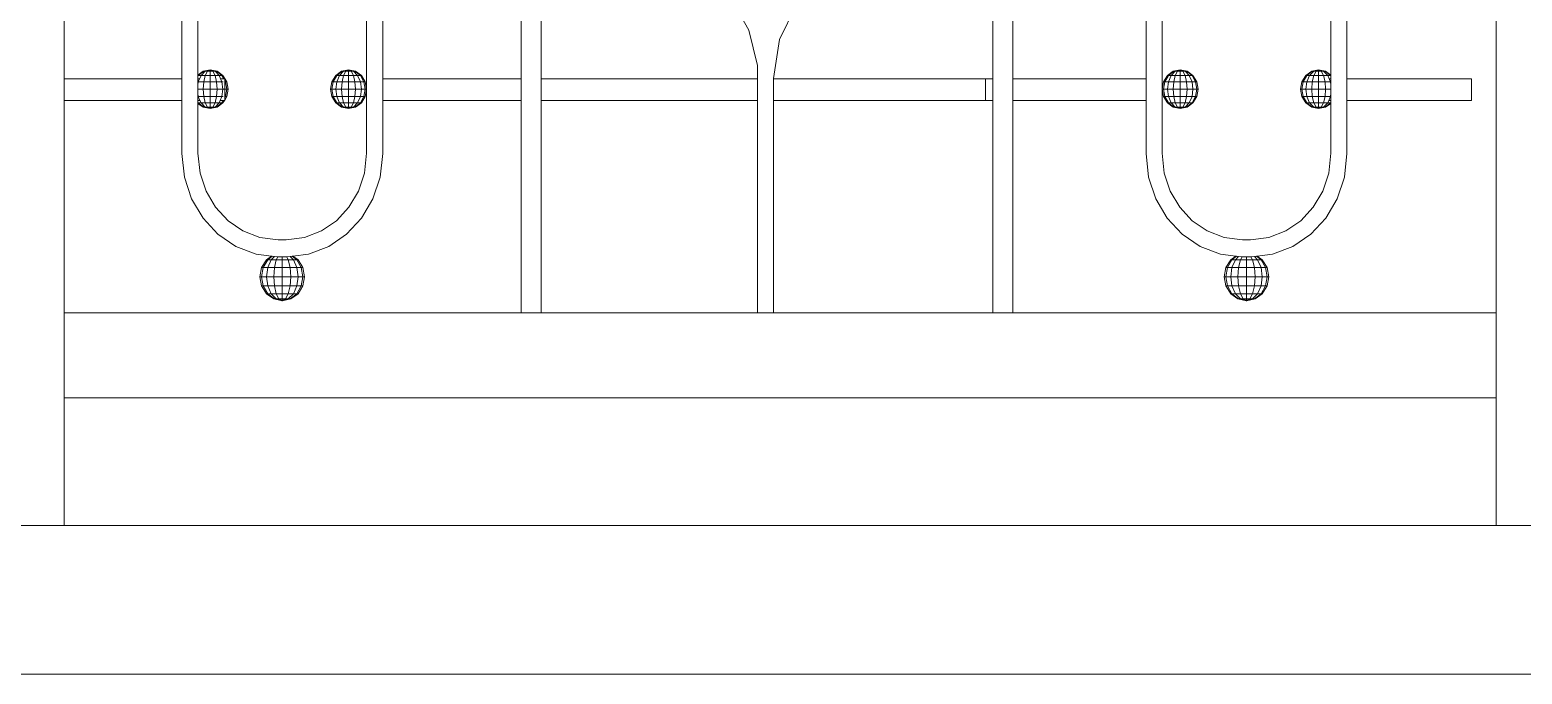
# Model space of a CAD drawing. Header units: millimetres. Extents: x 1832547 to 2001569, y -558009 to -417808.
# Drawn here: x 1956072 to 1956775, y -548199 to -547896 of the extents above; entities that cross this region are included whole.
import ezdxf

# ---------------------------------------------------------------- set-up
doc = ezdxf.new("R2010")
doc.units = ezdxf.units.MM
doc.header["$MEASUREMENT"] = 0
doc.layers.get('0').update_dxf_attribs({"linetype": 'CONTINUOUS'})
for name, color, linetype, lineweight in [('CA.manh 08', 8, 'CONTINUOUS', 9), ('CA.thay 145', 145, 'CONTINUOUS', 18), ('CA_manh 08', 8, 'CONTINUOUS', 9)]:
    doc.layers.add(name, color=color, linetype=linetype, lineweight=lineweight)

# ---------------------------------------------------------------- blocks, each defined once
blk = doc.blocks.new('wt45t')
at = {"layer": 'CA_manh 08'}
for p, q in [((1918755.27, -517950.46), (1918755.27, -518683.82)), ((1918081.02, -518573.66), (1918081.02, -518061.39)), ((1918136.44, -518061.39), (1918136.44, -518573.66)), ((1918144.01, -518571.89), (1918144.01, -518062)), ((1918223.46, -518062.36), (1918223.46, -518578.55)), ((1918231.02, -518573.66), (1918231.02, -518061.39)), ((1918296.19, -518061.39), (1918296.19, -518573.66)), ((1918305.65, -518573.66), (1918305.65, -518061.39)), ((1918518.26, -518061.39), (1918518.26, -518573.66)), ((1918527.72, -518573.66), (1918527.72, -518061.39)), ((1918590.44, -518061.39), (1918590.44, -518573.66)), ((1918598.01, -518062.36), (1918598.01, -518578.55)), ((1918677.46, -518062), (1918677.46, -518571.89)), ((1918685.02, -518573.66), (1918685.02, -518061.39)), ((1918395.29, -518536.11), (1918403.34, -518550.73)), ((1918417.9, -518555.21), (1918425.49, -518539.42)), ((1918403.34, -518550.73), (1918407.49, -518567.35)), ((1918415.06, -518573.52), (1918417.9, -518555.21)), ((1918144.01, -518571.89), (1918146.5, -518570.1)), ((1918144.01, -518572.08), (1918144.01, -518571.89)), ((1918144.2, -518572.08), (1918144.01, -518572.08)), ((1918144.01, -518572.42), (1918144.2, -518572.08)), ((1918144.01, -518572.42), (1918144.01, -518572.08)), ((1918144.2, -518572.08), (1918146.75, -518570.1)), ((1918145.5, -518572.08), (1918144.2, -518572.08)), ((1918144.2, -518575.05), (1918145.5, -518572.08)), ((1918145.5, -518572.08), (1918147.46, -518570.1)), ((1918147.46, -518572.08), (1918145.5, -518572.08)), ((1918146.5, -518570.1), (1918149.76, -518569.41)), ((1918146.75, -518570.1), (1918146.5, -518570.1)), ((1918146.75, -518570.1), (1918149.76, -518569.41)), ((1918147.46, -518570.1), (1918146.75, -518570.1)), ((1918146.75, -518575.05), (1918147.46, -518572.08)), ((1918147.46, -518570.1), (1918149.76, -518569.41)), ((1918148.51, -518570.1), (1918147.46, -518570.1)), ((1918147.46, -518572.08), (1918148.51, -518570.1)), ((1918149.76, -518572.08), (1918147.46, -518572.08)), ((1918148.51, -518570.1), (1918149.76, -518569.41)), ((1918149.76, -518570.1), (1918148.51, -518570.1)), ((1918149.76, -518569.41), (1918149.76, -518570.1)), ((1918153.02, -518570.1), (1918149.76, -518569.41)), ((1918152.77, -518570.1), (1918149.76, -518569.41)), ((1918152.06, -518570.1), (1918149.76, -518569.41)), ((1918151.01, -518570.1), (1918149.76, -518569.41)), ((1918151.01, -518570.1), (1918149.76, -518570.1)), ((1918149.76, -518570.1), (1918149.76, -518572.08)), ((1918152.06, -518572.08), (1918149.76, -518572.08)), ((1918149.76, -518572.08), (1918149.76, -518575.05)), ((1918152.06, -518570.1), (1918151.01, -518570.1)), ((1918152.06, -518572.08), (1918151.01, -518570.1)), ((1918152.77, -518570.1), (1918152.06, -518570.1)), ((1918154.02, -518572.08), (1918152.06, -518570.1)), ((1918154.02, -518572.08), (1918152.06, -518572.08)), ((1918152.77, -518575.05), (1918152.06, -518572.08)), ((1918152.77, -518570.1), (1918153.02, -518570.1)), ((1918155.32, -518572.08), (1918152.77, -518570.1)), ((1918155.78, -518572.08), (1918153.02, -518570.1)), ((1918155.32, -518572.08), (1918154.02, -518572.08)), ((1918155.32, -518575.05), (1918154.02, -518572.08)), ((1918155.78, -518572.08), (1918155.32, -518572.08)), ((1918156.23, -518573.66), (1918155.32, -518572.08)), ((1918157.62, -518575.05), (1918155.78, -518572.08)), ((1918207.08, -518575.05), (1918208.92, -518572.08)), ((1918207.68, -518575.05), (1918209.38, -518572.08)), ((1918208.92, -518572.08), (1918211.69, -518570.1)), ((1918209.38, -518572.08), (1918208.92, -518572.08)), ((1918209.38, -518572.08), (1918211.93, -518570.1)), ((1918210.69, -518572.08), (1918209.38, -518572.08)), ((1918209.38, -518575.05), (1918210.69, -518572.08)), ((1918210.69, -518572.08), (1918212.64, -518570.1)), ((1918212.64, -518572.08), (1918210.69, -518572.08)), ((1918211.69, -518570.1), (1918214.94, -518569.41)), ((1918211.93, -518570.1), (1918211.69, -518570.1)), ((1918211.93, -518570.1), (1918214.94, -518569.41)), ((1918212.64, -518570.1), (1918211.93, -518570.1)), ((1918211.93, -518575.05), (1918212.64, -518572.08)), ((1918212.64, -518570.1), (1918214.94, -518569.41)), ((1918213.7, -518570.1), (1918212.64, -518570.1)), ((1918212.64, -518572.08), (1918213.7, -518570.1)), ((1918214.94, -518572.08), (1918212.64, -518572.08)), ((1918213.7, -518570.1), (1918214.94, -518569.41)), ((1918214.94, -518570.1), (1918213.7, -518570.1)), ((1918214.94, -518569.41), (1918214.94, -518570.1)), ((1918218.2, -518570.1), (1918214.94, -518569.41)), ((1918217.95, -518570.1), (1918214.94, -518569.41)), ((1918217.25, -518570.1), (1918214.94, -518569.41)), ((1918216.19, -518570.1), (1918214.94, -518569.41)), ((1918216.19, -518570.1), (1918214.94, -518570.1)), ((1918214.94, -518570.1), (1918214.94, -518572.08)), ((1918217.25, -518572.08), (1918214.94, -518572.08)), ((1918214.94, -518572.08), (1918214.94, -518575.05)), ((1918217.25, -518570.1), (1918216.19, -518570.1)), ((1918217.25, -518572.08), (1918216.19, -518570.1)), ((1918217.95, -518570.1), (1918217.25, -518570.1)), ((1918219.2, -518572.08), (1918217.25, -518570.1)), ((1918219.2, -518572.08), (1918217.25, -518572.08)), ((1918217.95, -518575.05), (1918217.25, -518572.08)), ((1918217.95, -518570.1), (1918218.2, -518570.1)), ((1918220.51, -518572.08), (1918217.95, -518570.1)), ((1918220.96, -518572.08), (1918218.2, -518570.1)), ((1918220.51, -518572.08), (1918219.2, -518572.08)), ((1918220.51, -518575.05), (1918219.2, -518572.08)), ((1918220.96, -518572.08), (1918220.51, -518572.08)), ((1918222.21, -518575.05), (1918220.51, -518572.08)), ((1918222.81, -518575.05), (1918220.96, -518572.08)), ((1918407.49, -518567.35), (1918407.49, -518573.66)), ((1918598.65, -518575.05), (1918600.5, -518572.08)), ((1918599.25, -518575.05), (1918600.96, -518572.08)), ((1918600.5, -518572.08), (1918603.26, -518570.1)), ((1918600.96, -518572.08), (1918600.5, -518572.08)), ((1918600.96, -518572.08), (1918603.51, -518570.1)), ((1918600.96, -518572.08), (1918602.26, -518572.08)), ((1918600.96, -518575.05), (1918602.26, -518572.08)), ((1918602.26, -518572.08), (1918604.21, -518570.1)), ((1918602.26, -518572.08), (1918604.21, -518572.08)), ((1918603.26, -518570.1), (1918606.52, -518569.41)), ((1918603.26, -518570.1), (1918603.51, -518570.1)), ((1918603.51, -518570.1), (1918606.52, -518569.41)), ((1918603.51, -518570.1), (1918604.21, -518570.1)), ((1918603.51, -518575.05), (1918604.21, -518572.08)), ((1918604.21, -518570.1), (1918606.52, -518569.41)), ((1918604.21, -518570.1), (1918605.27, -518570.1)), ((1918604.21, -518572.08), (1918605.27, -518570.1)), ((1918604.21, -518572.08), (1918606.52, -518572.08)), ((1918605.27, -518570.1), (1918606.52, -518569.41)), ((1918606.52, -518570.1), (1918605.27, -518570.1)), ((1918606.52, -518569.41), (1918606.52, -518570.1)), ((1918607.76, -518570.1), (1918606.52, -518569.41)), ((1918608.82, -518570.1), (1918606.52, -518569.41)), ((1918609.53, -518570.1), (1918606.52, -518569.41)), ((1918609.78, -518570.1), (1918606.52, -518569.41)), ((1918606.52, -518570.1), (1918607.76, -518570.1)), ((1918606.52, -518570.1), (1918606.52, -518572.08)), ((1918606.52, -518572.08), (1918608.82, -518572.08)), ((1918606.52, -518572.08), (1918606.52, -518575.05)), ((1918607.76, -518570.1), (1918608.82, -518570.1)), ((1918608.82, -518572.08), (1918607.76, -518570.1)), ((1918608.82, -518570.1), (1918609.53, -518570.1)), ((1918610.77, -518572.08), (1918608.82, -518570.1)), ((1918608.82, -518572.08), (1918610.77, -518572.08)), ((1918609.53, -518575.05), (1918608.82, -518572.08)), ((1918609.53, -518570.1), (1918609.78, -518570.1)), ((1918612.08, -518572.08), (1918609.53, -518570.1)), ((1918612.54, -518572.08), (1918609.78, -518570.1)), ((1918610.77, -518572.08), (1918612.08, -518572.08)), ((1918612.08, -518575.05), (1918610.77, -518572.08)), ((1918612.08, -518572.08), (1918612.54, -518572.08)), ((1918613.78, -518575.05), (1918612.08, -518572.08)), ((1918614.38, -518575.05), (1918612.54, -518572.08)), ((1918663.84, -518575.05), (1918665.68, -518572.08)), ((1918664.44, -518575.05), (1918666.14, -518572.08)), ((1918665.68, -518572.08), (1918668.44, -518570.1)), ((1918666.14, -518572.08), (1918665.68, -518572.08)), ((1918666.14, -518572.08), (1918668.69, -518570.1)), ((1918666.14, -518572.08), (1918667.45, -518572.08)), ((1918666.14, -518575.05), (1918667.45, -518572.08)), ((1918667.45, -518572.08), (1918669.4, -518570.1)), ((1918667.45, -518572.08), (1918669.4, -518572.08)), ((1918668.44, -518570.1), (1918671.7, -518569.41)), ((1918668.44, -518570.1), (1918668.69, -518570.1)), ((1918668.69, -518570.1), (1918671.7, -518569.41)), ((1918668.69, -518570.1), (1918669.4, -518570.1)), ((1918668.69, -518575.05), (1918669.4, -518572.08)), ((1918669.4, -518570.1), (1918671.7, -518569.41)), ((1918669.4, -518570.1), (1918670.46, -518570.1)), ((1918669.4, -518572.08), (1918670.46, -518570.1)), ((1918669.4, -518572.08), (1918671.7, -518572.08)), ((1918670.46, -518570.1), (1918671.7, -518569.41)), ((1918671.7, -518570.1), (1918670.46, -518570.1)), ((1918671.7, -518569.41), (1918671.7, -518570.1)), ((1918672.95, -518570.1), (1918671.7, -518569.41)), ((1918674.01, -518570.1), (1918671.7, -518569.41)), ((1918674.71, -518570.1), (1918671.7, -518569.41)), ((1918674.96, -518570.1), (1918671.7, -518569.41)), ((1918671.7, -518570.1), (1918672.95, -518570.1)), ((1918671.7, -518570.1), (1918671.7, -518572.08)), ((1918671.7, -518572.08), (1918674.01, -518572.08)), ((1918671.7, -518572.08), (1918671.7, -518575.05)), ((1918672.95, -518570.1), (1918674.01, -518570.1)), ((1918674.01, -518572.08), (1918672.95, -518570.1)), ((1918674.01, -518570.1), (1918674.71, -518570.1)), ((1918675.96, -518572.08), (1918674.01, -518570.1)), ((1918674.01, -518572.08), (1918675.96, -518572.08)), ((1918674.71, -518575.05), (1918674.01, -518572.08)), ((1918674.71, -518570.1), (1918674.96, -518570.1)), ((1918677.26, -518572.08), (1918674.71, -518570.1)), ((1918677.46, -518571.89), (1918674.96, -518570.1)), ((1918675.96, -518572.08), (1918677.26, -518572.08)), ((1918677.26, -518575.05), (1918675.96, -518572.08)), ((1918677.26, -518572.08), (1918677.46, -518572.08)), ((1918677.46, -518572.42), (1918677.26, -518572.08)), ((1918677.46, -518572.08), (1918677.46, -518571.89)), ((1918677.46, -518572.42), (1918677.46, -518572.08)), ((1918081.02, -518573.66), (1918136.44, -518573.66)), ((1918081.02, -518573.66), (1918081.02, -518583.82)), ((1918136.44, -518573.66), (1918136.44, -518583.82)), ((1918144.01, -518573.66), (1918144.01, -518572.42)), ((1918144.01, -518573.66), (1918144.69, -518573.66)), ((1918144.01, -518575.05), (1918144.01, -518573.66)), ((1918144.2, -518575.05), (1918144.01, -518575.05)), ((1918144.01, -518576.52), (1918144.2, -518575.05)), ((1918144.01, -518576.52), (1918144.01, -518575.05)), ((1918144.01, -518578.55), (1918144.01, -518576.52)), ((1918146.5, -518578.55), (1918144.01, -518578.55)), ((1918144.01, -518580.58), (1918144.01, -518578.55)), ((1918146.75, -518575.05), (1918144.2, -518575.05)), ((1918146.5, -518578.55), (1918146.75, -518575.05)), ((1918149.76, -518578.55), (1918146.5, -518578.55)), ((1918146.75, -518582.05), (1918146.5, -518578.55)), ((1918149.76, -518575.05), (1918146.75, -518575.05)), ((1918152.77, -518575.05), (1918149.76, -518575.05)), ((1918149.76, -518575.05), (1918149.76, -518578.55)), ((1918153.02, -518578.55), (1918149.76, -518578.55)), ((1918149.76, -518578.55), (1918149.76, -518582.05)), ((1918155.32, -518575.05), (1918152.77, -518575.05)), ((1918153.02, -518578.55), (1918152.77, -518575.05)), ((1918152.77, -518582.05), (1918153.02, -518578.55)), ((1918155.78, -518578.55), (1918153.02, -518578.55)), ((1918154.83, -518573.66), (1918156.23, -518573.66)), ((1918155.85, -518575.05), (1918155.32, -518575.05)), ((1918155.78, -518578.55), (1918155.32, -518575.05)), ((1918155.32, -518582.05), (1918155.78, -518578.55)), ((1918156.62, -518578.55), (1918155.78, -518578.55)), ((1918156.23, -518573.66), (1918156.62, -518573.66)), ((1918156.62, -518573.66), (1918156.62, -518574.34)), ((1918157.03, -518575.05), (1918156.62, -518574.34)), ((1918156.62, -518574.34), (1918156.62, -518575.05)), ((1918157.03, -518575.05), (1918156.62, -518575.05)), ((1918156.62, -518575.05), (1918156.62, -518578.55)), ((1918157.62, -518578.55), (1918156.62, -518578.55)), ((1918156.62, -518578.55), (1918156.62, -518582.05)), ((1918157.62, -518575.05), (1918157.03, -518575.05)), ((1918157.62, -518578.55), (1918157.03, -518575.05)), ((1918157.03, -518582.05), (1918157.62, -518578.55)), ((1918158.27, -518578.55), (1918157.62, -518575.05)), ((1918158.27, -518578.55), (1918157.62, -518578.55)), ((1918157.62, -518582.05), (1918158.27, -518578.55)), ((1918206.43, -518578.55), (1918207.08, -518575.05)), ((1918207.08, -518578.55), (1918206.43, -518578.55)), ((1918207.08, -518582.05), (1918206.43, -518578.55)), ((1918207.68, -518575.05), (1918207.08, -518575.05)), ((1918207.08, -518578.55), (1918207.68, -518575.05)), ((1918208.92, -518578.55), (1918207.08, -518578.55)), ((1918207.68, -518582.05), (1918207.08, -518578.55)), ((1918209.38, -518575.05), (1918207.68, -518575.05)), ((1918208.92, -518578.55), (1918209.38, -518575.05)), ((1918211.69, -518578.55), (1918208.92, -518578.55)), ((1918209.38, -518582.05), (1918208.92, -518578.55)), ((1918211.93, -518575.05), (1918209.38, -518575.05)), ((1918211.69, -518578.55), (1918211.93, -518575.05)), ((1918214.94, -518578.55), (1918211.69, -518578.55)), ((1918211.93, -518582.05), (1918211.69, -518578.55)), ((1918214.94, -518575.05), (1918211.93, -518575.05)), ((1918217.95, -518575.05), (1918214.94, -518575.05)), ((1918214.94, -518575.05), (1918214.94, -518578.55)), ((1918218.2, -518578.55), (1918214.94, -518578.55)), ((1918214.94, -518578.55), (1918214.94, -518582.05)), ((1918220.51, -518575.05), (1918217.95, -518575.05)), ((1918218.2, -518578.55), (1918217.95, -518575.05)), ((1918217.95, -518582.05), (1918218.2, -518578.55)), ((1918220.96, -518578.55), (1918218.2, -518578.55)), ((1918222.21, -518575.05), (1918220.51, -518575.05)), ((1918220.96, -518578.55), (1918220.51, -518575.05)), ((1918220.51, -518582.05), (1918220.96, -518578.55)), ((1918222.81, -518578.55), (1918220.96, -518578.55)), ((1918222.81, -518575.05), (1918222.21, -518575.05)), ((1918222.81, -518578.55), (1918222.21, -518575.05)), ((1918222.21, -518582.05), (1918222.81, -518578.55)), ((1918223.46, -518578.55), (1918222.81, -518575.05)), ((1918223.46, -518578.55), (1918222.81, -518578.55)), ((1918222.81, -518582.05), (1918223.46, -518578.55)), ((1918223.46, -518578.55), (1918223.46, -518608.69)), ((1918296.19, -518573.66), (1918231.02, -518573.66)), ((1918231.02, -518583.82), (1918231.02, -518573.66)), ((1918296.19, -518573.66), (1918296.19, -518583.82)), ((1918407.49, -518573.66), (1918305.65, -518573.66)), ((1918305.65, -518583.82), (1918305.65, -518573.66)), ((1918407.49, -518573.66), (1918407.49, -518583.82)), ((1918415.06, -518573.66), (1918415.06, -518573.52)), ((1918514.84, -518573.66), (1918415.06, -518573.66)), ((1918415.06, -518583.82), (1918415.06, -518573.66)), ((1918518.26, -518573.66), (1918514.84, -518573.66)), ((1918514.84, -518573.66), (1918514.84, -518583.82)), ((1918518.26, -518583.82), (1918518.26, -518573.66)), ((1918590.44, -518573.66), (1918527.72, -518573.66)), ((1918527.72, -518573.66), (1918527.72, -518583.82)), ((1918590.44, -518583.82), (1918590.44, -518573.66)), ((1918598.01, -518578.55), (1918598.65, -518575.05)), ((1918598.01, -518578.55), (1918598.65, -518578.55)), ((1918598.65, -518582.05), (1918598.01, -518578.55)), ((1918598.01, -518578.55), (1918598.01, -518608.69)), ((1918598.65, -518575.05), (1918599.25, -518575.05)), ((1918598.65, -518578.55), (1918599.25, -518575.05)), ((1918598.65, -518578.55), (1918600.5, -518578.55)), ((1918599.25, -518582.05), (1918598.65, -518578.55)), ((1918599.25, -518575.05), (1918600.96, -518575.05)), ((1918600.5, -518578.55), (1918600.96, -518575.05)), ((1918600.5, -518578.55), (1918603.26, -518578.55)), ((1918600.96, -518582.05), (1918600.5, -518578.55)), ((1918600.96, -518575.05), (1918603.51, -518575.05)), ((1918603.26, -518578.55), (1918603.51, -518575.05)), ((1918603.26, -518578.55), (1918606.52, -518578.55)), ((1918603.51, -518582.05), (1918603.26, -518578.55)), ((1918603.51, -518575.05), (1918606.52, -518575.05)), ((1918606.52, -518575.05), (1918609.53, -518575.05)), ((1918606.52, -518575.05), (1918606.52, -518578.55)), ((1918606.52, -518578.55), (1918609.78, -518578.55)), ((1918606.52, -518578.55), (1918606.52, -518582.05)), ((1918609.53, -518575.05), (1918612.08, -518575.05)), ((1918609.78, -518578.55), (1918609.53, -518575.05)), ((1918609.53, -518582.05), (1918609.78, -518578.55)), ((1918609.78, -518578.55), (1918612.54, -518578.55)), ((1918612.08, -518575.05), (1918613.78, -518575.05)), ((1918612.54, -518578.55), (1918612.08, -518575.05)), ((1918612.08, -518582.05), (1918612.54, -518578.55)), ((1918612.54, -518578.55), (1918614.38, -518578.55)), ((1918613.78, -518575.05), (1918614.38, -518575.05)), ((1918614.38, -518578.55), (1918613.78, -518575.05)), ((1918613.78, -518582.05), (1918614.38, -518578.55)), ((1918615.03, -518578.55), (1918614.38, -518575.05)), ((1918614.38, -518578.55), (1918615.03, -518578.55)), ((1918614.38, -518582.05), (1918615.03, -518578.55)), ((1918663.19, -518578.55), (1918663.84, -518575.05)), ((1918663.19, -518578.55), (1918663.84, -518578.55)), ((1918663.84, -518582.05), (1918663.19, -518578.55)), ((1918663.84, -518575.05), (1918664.44, -518575.05)), ((1918663.84, -518578.55), (1918664.44, -518575.05)), ((1918663.84, -518578.55), (1918665.68, -518578.55)), ((1918664.44, -518582.05), (1918663.84, -518578.55)), ((1918664.44, -518575.05), (1918666.14, -518575.05)), ((1918665.68, -518578.55), (1918666.14, -518575.05)), ((1918665.68, -518578.55), (1918668.44, -518578.55)), ((1918666.14, -518582.05), (1918665.68, -518578.55)), ((1918666.14, -518575.05), (1918668.69, -518575.05)), ((1918668.44, -518578.55), (1918668.69, -518575.05)), ((1918668.44, -518578.55), (1918671.7, -518578.55)), ((1918668.69, -518582.05), (1918668.44, -518578.55)), ((1918668.69, -518575.05), (1918671.7, -518575.05)), ((1918671.7, -518575.05), (1918674.71, -518575.05)), ((1918671.7, -518575.05), (1918671.7, -518578.55)), ((1918671.7, -518578.55), (1918674.96, -518578.55)), ((1918671.7, -518578.55), (1918671.7, -518582.05)), ((1918674.71, -518575.05), (1918677.26, -518575.05)), ((1918674.96, -518578.55), (1918674.71, -518575.05)), ((1918674.71, -518582.05), (1918674.96, -518578.55)), ((1918674.96, -518578.55), (1918677.46, -518578.55)), ((1918677.46, -518573.66), (1918676.77, -518573.66)), ((1918677.26, -518575.05), (1918677.46, -518575.05)), ((1918677.46, -518576.52), (1918677.26, -518575.05)), ((1918677.46, -518573.66), (1918677.46, -518572.42)), ((1918677.46, -518575.05), (1918677.46, -518573.66)), ((1918677.46, -518576.52), (1918677.46, -518575.05)), ((1918677.46, -518578.55), (1918677.46, -518576.52)), ((1918677.46, -518580.58), (1918677.46, -518578.55)), ((1918743.63, -518573.66), (1918685.02, -518573.66)), ((1918685.02, -518573.66), (1918685.02, -518583.82)), ((1918743.63, -518583.82), (1918743.63, -518573.66)), ((1918081.02, -518683.82), (1918081.02, -518583.82)), ((1918136.44, -518583.82), (1918081.02, -518583.82)), ((1918136.44, -518583.82), (1918136.44, -518608.73)), ((1918144.2, -518582.05), (1918144.01, -518580.58)), ((1918144.01, -518582.05), (1918144.01, -518580.58)), ((1918144.2, -518582.05), (1918144.01, -518582.05)), ((1918144.01, -518583.82), (1918144.01, -518582.05)), ((1918144.95, -518583.82), (1918144.01, -518583.82)), ((1918144.01, -518584.68), (1918144.01, -518583.82)), ((1918144.2, -518585.02), (1918144.01, -518584.68)), ((1918144.01, -518585.02), (1918144.01, -518584.68)), ((1918144.2, -518585.02), (1918144.01, -518585.02)), ((1918144.01, -518585.21), (1918144.01, -518585.02)), ((1918146.5, -518587), (1918144.01, -518585.21)), ((1918144.01, -518608.69), (1918144.01, -518585.21)), ((1918146.75, -518582.05), (1918144.2, -518582.05)), ((1918144.95, -518583.82), (1918144.2, -518582.05)), ((1918145.5, -518585.02), (1918144.2, -518585.02)), ((1918146.75, -518587), (1918144.2, -518585.02)), ((1918145.5, -518585.02), (1918144.95, -518583.82)), ((1918147.46, -518585.02), (1918145.5, -518585.02)), ((1918147.46, -518587), (1918145.5, -518585.02)), ((1918149.76, -518582.05), (1918146.75, -518582.05)), ((1918147.46, -518585.02), (1918146.75, -518582.05)), ((1918149.76, -518585.02), (1918147.46, -518585.02)), ((1918148.51, -518587), (1918147.46, -518585.02)), ((1918152.77, -518582.05), (1918149.76, -518582.05)), ((1918149.76, -518582.05), (1918149.76, -518585.02)), ((1918152.06, -518585.02), (1918149.76, -518585.02)), ((1918149.76, -518585.02), (1918149.76, -518587)), ((1918151.01, -518587), (1918152.06, -518585.02)), ((1918152.06, -518585.02), (1918152.77, -518582.05)), ((1918154.02, -518585.02), (1918152.06, -518585.02)), ((1918152.06, -518587), (1918154.02, -518585.02)), ((1918155.32, -518582.05), (1918152.77, -518582.05)), ((1918152.77, -518587), (1918155.32, -518585.02)), ((1918153.02, -518587), (1918155.78, -518585.02)), ((1918154.02, -518585.02), (1918154.55, -518583.82)), ((1918155.32, -518585.02), (1918154.02, -518585.02)), ((1918154.55, -518583.82), (1918155.32, -518582.05)), ((1918156.01, -518583.82), (1918154.55, -518583.82)), ((1918155.85, -518582.05), (1918155.32, -518582.05)), ((1918155.32, -518585.02), (1918156.01, -518583.82)), ((1918155.32, -518585.02), (1918155.78, -518585.02)), ((1918155.78, -518585.02), (1918156.52, -518583.82)), ((1918156.52, -518583.82), (1918156.01, -518583.82)), ((1918156.52, -518583.82), (1918156.62, -518583.82)), ((1918157.03, -518582.05), (1918156.62, -518582.05)), ((1918156.62, -518583.67), (1918157.62, -518582.05)), ((1918156.62, -518582.76), (1918157.03, -518582.05)), ((1918156.62, -518582.05), (1918156.62, -518582.76)), ((1918156.62, -518582.76), (1918156.62, -518583.67)), ((1918156.62, -518583.82), (1918156.62, -518583.67)), ((1918157.62, -518582.05), (1918157.03, -518582.05)), ((1918207.68, -518582.05), (1918207.08, -518582.05)), ((1918208.92, -518585.02), (1918207.08, -518582.05)), ((1918209.38, -518582.05), (1918207.68, -518582.05)), ((1918209.38, -518585.02), (1918207.68, -518582.05)), ((1918209.38, -518585.02), (1918208.92, -518585.02)), ((1918211.69, -518587), (1918208.92, -518585.02)), ((1918211.93, -518582.05), (1918209.38, -518582.05)), ((1918210.69, -518585.02), (1918209.38, -518582.05)), ((1918210.69, -518585.02), (1918209.38, -518585.02)), ((1918211.93, -518587), (1918209.38, -518585.02)), ((1918212.64, -518585.02), (1918210.69, -518585.02)), ((1918212.64, -518587), (1918210.69, -518585.02)), ((1918214.94, -518582.05), (1918211.93, -518582.05)), ((1918212.64, -518585.02), (1918211.93, -518582.05)), ((1918214.94, -518585.02), (1918212.64, -518585.02)), ((1918213.7, -518587), (1918212.64, -518585.02)), ((1918217.95, -518582.05), (1918214.94, -518582.05)), ((1918214.94, -518582.05), (1918214.94, -518585.02)), ((1918217.25, -518585.02), (1918214.94, -518585.02)), ((1918214.94, -518585.02), (1918214.94, -518587)), ((1918216.19, -518587), (1918217.25, -518585.02)), ((1918217.25, -518585.02), (1918217.95, -518582.05)), ((1918219.2, -518585.02), (1918217.25, -518585.02)), ((1918217.25, -518587), (1918219.2, -518585.02)), ((1918220.51, -518582.05), (1918217.95, -518582.05)), ((1918217.95, -518587), (1918220.51, -518585.02)), ((1918218.2, -518587), (1918220.96, -518585.02)), ((1918219.2, -518585.02), (1918220.51, -518582.05)), ((1918220.51, -518585.02), (1918219.2, -518585.02)), ((1918222.21, -518582.05), (1918220.51, -518582.05)), ((1918220.51, -518585.02), (1918222.21, -518582.05)), ((1918220.51, -518585.02), (1918220.96, -518585.02)), ((1918220.96, -518585.02), (1918222.81, -518582.05)), ((1918222.81, -518582.05), (1918222.21, -518582.05)), ((1918231.02, -518583.82), (1918296.19, -518583.82)), ((1918231.02, -518608.73), (1918231.02, -518583.82)), ((1918296.19, -518583.82), (1918296.19, -518683.82)), ((1918305.65, -518583.82), (1918407.49, -518583.82)), ((1918305.65, -518683.82), (1918305.65, -518583.82)), ((1918407.49, -518683.82), (1918407.49, -518583.82)), ((1918415.06, -518583.82), (1918514.84, -518583.82)), ((1918415.06, -518683.82), (1918415.06, -518583.82)), ((1918514.84, -518583.82), (1918518.26, -518583.82)), ((1918518.26, -518583.82), (1918518.26, -518683.82)), ((1918527.72, -518583.82), (1918590.44, -518583.82)), ((1918527.72, -518683.82), (1918527.72, -518583.82)), ((1918590.44, -518583.82), (1918590.44, -518608.73)), ((1918598.65, -518582.05), (1918599.25, -518582.05)), ((1918600.5, -518585.02), (1918598.65, -518582.05)), ((1918599.25, -518582.05), (1918600.96, -518582.05)), ((1918600.96, -518585.02), (1918599.25, -518582.05)), ((1918600.5, -518585.02), (1918600.96, -518585.02)), ((1918603.26, -518587), (1918600.5, -518585.02)), ((1918600.96, -518582.05), (1918603.51, -518582.05)), ((1918602.26, -518585.02), (1918600.96, -518582.05)), ((1918600.96, -518585.02), (1918602.26, -518585.02)), ((1918603.51, -518587), (1918600.96, -518585.02)), ((1918602.26, -518585.02), (1918604.21, -518585.02)), ((1918604.21, -518587), (1918602.26, -518585.02)), ((1918603.51, -518582.05), (1918606.52, -518582.05)), ((1918604.21, -518585.02), (1918603.51, -518582.05)), ((1918604.21, -518585.02), (1918606.52, -518585.02)), ((1918605.27, -518587), (1918604.21, -518585.02)), ((1918606.52, -518582.05), (1918609.53, -518582.05)), ((1918606.52, -518582.05), (1918606.52, -518585.02)), ((1918606.52, -518585.02), (1918608.82, -518585.02)), ((1918606.52, -518585.02), (1918606.52, -518587)), ((1918607.76, -518587), (1918608.82, -518585.02)), ((1918608.82, -518585.02), (1918609.53, -518582.05)), ((1918608.82, -518585.02), (1918610.77, -518585.02)), ((1918608.82, -518587), (1918610.77, -518585.02)), ((1918609.53, -518582.05), (1918612.08, -518582.05)), ((1918609.53, -518587), (1918612.08, -518585.02)), ((1918609.78, -518587), (1918612.54, -518585.02)), ((1918610.77, -518585.02), (1918612.08, -518582.05)), ((1918610.77, -518585.02), (1918612.08, -518585.02)), ((1918612.08, -518582.05), (1918613.78, -518582.05)), ((1918612.08, -518585.02), (1918613.78, -518582.05)), ((1918612.08, -518585.02), (1918612.54, -518585.02)), ((1918612.54, -518585.02), (1918614.38, -518582.05)), ((1918613.78, -518582.05), (1918614.38, -518582.05)), ((1918663.84, -518582.05), (1918664.44, -518582.05)), ((1918665.68, -518585.02), (1918663.84, -518582.05)), ((1918664.44, -518582.05), (1918666.14, -518582.05)), ((1918666.14, -518585.02), (1918664.44, -518582.05)), ((1918665.68, -518585.02), (1918666.14, -518585.02)), ((1918668.44, -518587), (1918665.68, -518585.02)), ((1918666.14, -518582.05), (1918668.69, -518582.05)), ((1918667.45, -518585.02), (1918666.14, -518582.05)), ((1918666.14, -518585.02), (1918667.45, -518585.02)), ((1918668.69, -518587), (1918666.14, -518585.02)), ((1918667.45, -518585.02), (1918669.4, -518585.02)), ((1918669.4, -518587), (1918667.45, -518585.02)), ((1918668.69, -518582.05), (1918671.7, -518582.05)), ((1918669.4, -518585.02), (1918668.69, -518582.05)), ((1918669.4, -518585.02), (1918671.7, -518585.02)), ((1918670.46, -518587), (1918669.4, -518585.02)), ((1918671.7, -518582.05), (1918674.71, -518582.05)), ((1918671.7, -518582.05), (1918671.7, -518585.02)), ((1918671.7, -518585.02), (1918674.01, -518585.02)), ((1918671.7, -518585.02), (1918671.7, -518587)), ((1918672.95, -518587), (1918674.01, -518585.02)), ((1918674.01, -518585.02), (1918674.71, -518582.05)), ((1918674.01, -518585.02), (1918675.96, -518585.02)), ((1918674.01, -518587), (1918675.96, -518585.02)), ((1918674.71, -518582.05), (1918677.26, -518582.05)), ((1918674.71, -518587), (1918677.26, -518585.02)), ((1918674.96, -518587), (1918677.46, -518585.21)), ((1918675.96, -518585.02), (1918676.51, -518583.82)), ((1918675.96, -518585.02), (1918677.26, -518585.02)), ((1918676.51, -518583.82), (1918677.26, -518582.05)), ((1918676.51, -518583.82), (1918677.46, -518583.82)), ((1918677.26, -518582.05), (1918677.46, -518580.58)), ((1918677.26, -518582.05), (1918677.46, -518582.05)), ((1918677.26, -518585.02), (1918677.46, -518584.68)), ((1918677.26, -518585.02), (1918677.46, -518585.02)), ((1918677.46, -518582.05), (1918677.46, -518580.58)), ((1918677.46, -518583.82), (1918677.46, -518582.05)), ((1918677.46, -518584.68), (1918677.46, -518583.82)), ((1918677.46, -518585.02), (1918677.46, -518584.68)), ((1918677.46, -518585.21), (1918677.46, -518585.02)), ((1918677.46, -518585.21), (1918677.46, -518608.69)), ((1918685.02, -518608.73), (1918685.02, -518583.82)), ((1918685.02, -518583.82), (1918743.63, -518583.82)), ((1918146.75, -518587), (1918146.5, -518587)), ((1918149.76, -518587.69), (1918146.5, -518587)), ((1918147.46, -518587), (1918146.75, -518587)), ((1918149.76, -518587.69), (1918146.75, -518587)), ((1918148.51, -518587), (1918147.46, -518587)), ((1918149.76, -518587.69), (1918147.46, -518587)), ((1918149.76, -518587), (1918148.51, -518587)), ((1918149.76, -518587.69), (1918148.51, -518587)), ((1918151.01, -518587), (1918149.76, -518587)), ((1918149.76, -518587), (1918149.76, -518587.69)), ((1918149.76, -518587.69), (1918153.02, -518587)), ((1918149.76, -518587.69), (1918152.77, -518587)), ((1918149.76, -518587.69), (1918152.06, -518587)), ((1918149.76, -518587.69), (1918151.01, -518587)), ((1918152.06, -518587), (1918151.01, -518587)), ((1918152.77, -518587), (1918152.06, -518587)), ((1918153.02, -518587), (1918152.77, -518587)), ((1918211.93, -518587), (1918211.69, -518587)), ((1918214.94, -518587.69), (1918211.69, -518587)), ((1918212.64, -518587), (1918211.93, -518587)), ((1918214.94, -518587.69), (1918211.93, -518587)), ((1918213.7, -518587), (1918212.64, -518587)), ((1918214.94, -518587.69), (1918212.64, -518587)), ((1918214.94, -518587), (1918213.7, -518587)), ((1918214.94, -518587.69), (1918213.7, -518587)), ((1918216.19, -518587), (1918214.94, -518587)), ((1918214.94, -518587), (1918214.94, -518587.69)), ((1918214.94, -518587.69), (1918218.2, -518587)), ((1918214.94, -518587.69), (1918217.95, -518587)), ((1918214.94, -518587.69), (1918217.25, -518587)), ((1918214.94, -518587.69), (1918216.19, -518587)), ((1918217.25, -518587), (1918216.19, -518587)), ((1918217.95, -518587), (1918217.25, -518587)), ((1918218.2, -518587), (1918217.95, -518587)), ((1918603.51, -518587), (1918603.26, -518587)), ((1918606.52, -518587.69), (1918603.26, -518587)), ((1918603.51, -518587), (1918604.21, -518587)), ((1918606.52, -518587.69), (1918603.51, -518587)), ((1918604.21, -518587), (1918605.27, -518587)), ((1918606.52, -518587.69), (1918604.21, -518587)), ((1918605.27, -518587), (1918606.52, -518587)), ((1918606.52, -518587.69), (1918605.27, -518587)), ((1918606.52, -518587), (1918607.76, -518587)), ((1918606.52, -518587.69), (1918607.76, -518587)), ((1918606.52, -518587), (1918606.52, -518587.69)), ((1918606.52, -518587.69), (1918608.82, -518587)), ((1918606.52, -518587.69), (1918609.53, -518587)), ((1918606.52, -518587.69), (1918609.78, -518587)), ((1918607.76, -518587), (1918608.82, -518587)), ((1918608.82, -518587), (1918609.53, -518587)), ((1918609.53, -518587), (1918609.78, -518587)), ((1918668.69, -518587), (1918668.44, -518587)), ((1918671.7, -518587.69), (1918668.44, -518587)), ((1918668.69, -518587), (1918669.4, -518587)), ((1918671.7, -518587.69), (1918668.69, -518587)), ((1918669.4, -518587), (1918670.46, -518587)), ((1918671.7, -518587.69), (1918669.4, -518587)), ((1918670.46, -518587), (1918671.7, -518587)), ((1918671.7, -518587.69), (1918670.46, -518587)), ((1918671.7, -518587), (1918672.95, -518587)), ((1918671.7, -518587.69), (1918672.95, -518587)), ((1918671.7, -518587), (1918671.7, -518587.69)), ((1918671.7, -518587.69), (1918674.01, -518587)), ((1918671.7, -518587.69), (1918674.71, -518587)), ((1918671.7, -518587.69), (1918674.96, -518587)), ((1918672.95, -518587), (1918674.01, -518587)), ((1918674.01, -518587), (1918674.71, -518587)), ((1918674.71, -518587), (1918674.96, -518587)), ((1918136.44, -518608.73), (1918137.64, -518619.9)), ((1918145.01, -518618.01), (1918144.01, -518608.69)), ((1918223.46, -518608.69), (1918222.46, -518618.01)), ((1918229.82, -518619.9), (1918231.02, -518608.73)), ((1918591.64, -518619.9), (1918590.44, -518608.73)), ((1918598.01, -518608.69), (1918599.01, -518618.01)), ((1918676.46, -518618.01), (1918677.46, -518608.69)), ((1918685.02, -518608.73), (1918683.82, -518619.9)), ((1918137.64, -518619.9), (1918141.06, -518630.16)), ((1918147.86, -518626.57), (1918145.01, -518618.01)), ((1918222.46, -518618.01), (1918219.61, -518626.57)), ((1918226.4, -518630.16), (1918229.82, -518619.9)), ((1918595.06, -518630.16), (1918591.64, -518619.9)), ((1918599.01, -518618.01), (1918601.86, -518626.57)), ((1918673.6, -518626.57), (1918676.46, -518618.01)), ((1918683.82, -518619.9), (1918680.4, -518630.16)), ((1918152.33, -518634.12), (1918147.86, -518626.57)), ((1918219.61, -518626.57), (1918215.13, -518634.12)), ((1918601.86, -518626.57), (1918606.33, -518634.12)), ((1918669.13, -518634.12), (1918673.6, -518626.57)), ((1918141.06, -518630.16), (1918146.42, -518639.22)), ((1918158.2, -518640.42), (1918152.33, -518634.12)), ((1918215.13, -518634.12), (1918209.27, -518640.42)), ((1918221.04, -518639.22), (1918226.4, -518630.16)), ((1918600.42, -518639.22), (1918595.06, -518630.16)), ((1918606.33, -518634.12), (1918612.19, -518640.42)), ((1918663.26, -518640.42), (1918669.13, -518634.12)), ((1918680.4, -518630.16), (1918675.04, -518639.22)), ((1918146.42, -518639.22), (1918153.45, -518646.77)), ((1918165.23, -518645.23), (1918158.2, -518640.42)), ((1918209.27, -518640.42), (1918202.24, -518645.23)), ((1918214.01, -518646.77), (1918221.04, -518639.22)), ((1918607.45, -518646.77), (1918600.42, -518639.22)), ((1918612.19, -518640.42), (1918619.22, -518645.23)), ((1918656.23, -518645.23), (1918663.26, -518640.42)), ((1918675.04, -518639.22), (1918668.01, -518646.77)), ((1918153.45, -518646.77), (1918161.88, -518652.53)), ((1918173.2, -518648.29), (1918165.23, -518645.23)), ((1918181.87, -518649.37), (1918173.2, -518648.29)), ((1918185.59, -518649.37), (1918181.87, -518649.37)), ((1918194.27, -518648.29), (1918185.59, -518649.37)), ((1918202.24, -518645.23), (1918194.27, -518648.29)), ((1918205.58, -518652.53), (1918214.01, -518646.77)), ((1918615.88, -518652.53), (1918607.45, -518646.77)), ((1918619.22, -518645.23), (1918627.19, -518648.29)), ((1918627.19, -518648.29), (1918635.87, -518649.37)), ((1918635.87, -518649.37), (1918639.59, -518649.37)), ((1918639.59, -518649.37), (1918648.27, -518648.29)), ((1918648.27, -518648.29), (1918656.23, -518645.23)), ((1918668.01, -518646.77), (1918659.58, -518652.53)), ((1918161.88, -518652.53), (1918171.44, -518656.2)), ((1918171.44, -518656.2), (1918178.69, -518657.1)), ((1918188.76, -518657.1), (1918196.03, -518656.2)), ((1918196.03, -518656.2), (1918205.58, -518652.53)), ((1918625.44, -518656.2), (1918615.88, -518652.53)), ((1918625.44, -518656.2), (1918632.7, -518657.1)), ((1918642.77, -518657.1), (1918650.03, -518656.2)), ((1918659.58, -518652.53), (1918650.03, -518656.2)), ((1918173.21, -518666.82), (1918174.01, -518662.49)), ((1918174.01, -518662.49), (1918176.29, -518658.83)), ((1918174.75, -518662.49), (1918174.01, -518662.49)), ((1918174.01, -518666.82), (1918174.75, -518662.49)), ((1918174.75, -518662.49), (1918176.86, -518658.83)), ((1918176.86, -518662.49), (1918174.75, -518662.49)), ((1918176.29, -518658.83), (1918178.69, -518657.1)), ((1918176.86, -518658.83), (1918176.29, -518658.83)), ((1918176.29, -518666.82), (1918176.86, -518662.49)), ((1918176.86, -518658.83), (1918179.02, -518657.14)), ((1918178.47, -518658.83), (1918176.86, -518658.83)), ((1918176.86, -518662.49), (1918178.47, -518658.83)), ((1918180.01, -518662.49), (1918176.86, -518662.49)), ((1918178.47, -518658.83), (1918180.01, -518657.27)), ((1918180.88, -518658.83), (1918178.47, -518658.83)), ((1918178.69, -518657.1), (1918179.02, -518657.14)), ((1918179.02, -518657.14), (1918180.01, -518657.27)), ((1918179.7, -518666.82), (1918180.01, -518662.49)), ((1918180.01, -518657.27), (1918181.61, -518657.46)), ((1918180.01, -518662.49), (1918180.88, -518658.83)), ((1918183.73, -518662.49), (1918180.01, -518662.49)), ((1918180.88, -518658.83), (1918181.61, -518657.46)), ((1918183.73, -518658.83), (1918180.88, -518658.83)), ((1918181.61, -518657.46), (1918181.84, -518657.49)), ((1918181.84, -518657.49), (1918183.73, -518657.49)), ((1918183.73, -518657.49), (1918183.73, -518658.83)), ((1918183.73, -518657.49), (1918185.62, -518657.49)), ((1918186.57, -518658.83), (1918183.73, -518658.83)), ((1918183.73, -518658.83), (1918183.73, -518662.49)), ((1918187.44, -518662.49), (1918183.73, -518662.49)), ((1918183.73, -518662.49), (1918183.73, -518666.82)), ((1918185.62, -518657.49), (1918185.84, -518657.47)), ((1918185.84, -518657.47), (1918187.45, -518657.27)), ((1918186.57, -518658.83), (1918185.84, -518657.47)), ((1918188.98, -518658.83), (1918186.57, -518658.83)), ((1918187.44, -518662.49), (1918186.57, -518658.83)), ((1918190.6, -518662.49), (1918187.44, -518662.49)), ((1918187.75, -518666.82), (1918187.44, -518662.49)), ((1918187.45, -518657.27), (1918188.43, -518657.15)), ((1918188.98, -518658.83), (1918187.45, -518657.27)), ((1918188.43, -518657.15), (1918188.76, -518657.1)), ((1918190.6, -518658.83), (1918188.43, -518657.15)), ((1918191.16, -518658.83), (1918188.76, -518657.1)), ((1918190.6, -518658.83), (1918188.98, -518658.83)), ((1918190.6, -518662.49), (1918188.98, -518658.83)), ((1918191.16, -518658.83), (1918190.6, -518658.83)), ((1918192.7, -518662.49), (1918190.6, -518658.83)), ((1918192.7, -518662.49), (1918190.6, -518662.49)), ((1918191.16, -518666.82), (1918190.6, -518662.49)), ((1918193.44, -518662.49), (1918191.16, -518658.83)), ((1918193.44, -518662.49), (1918192.7, -518662.49)), ((1918193.44, -518666.82), (1918192.7, -518662.49)), ((1918194.24, -518666.82), (1918193.44, -518662.49)), ((1918627.22, -518666.82), (1918628.02, -518662.49)), ((1918628.02, -518662.49), (1918630.3, -518658.83)), ((1918628.02, -518662.49), (1918628.76, -518662.49)), ((1918628.02, -518666.82), (1918628.76, -518662.49)), ((1918628.76, -518662.49), (1918630.87, -518658.83)), ((1918628.76, -518662.49), (1918630.87, -518662.49)), ((1918630.3, -518658.83), (1918632.7, -518657.1)), ((1918630.3, -518658.83), (1918630.87, -518658.83)), ((1918630.3, -518666.82), (1918630.87, -518662.49)), ((1918630.87, -518658.83), (1918633.03, -518657.15)), ((1918630.87, -518658.83), (1918632.48, -518658.83)), ((1918630.87, -518662.49), (1918632.48, -518658.83)), ((1918630.87, -518662.49), (1918634.02, -518662.49)), ((1918632.48, -518658.83), (1918634.02, -518657.27)), ((1918632.48, -518658.83), (1918634.89, -518658.83)), ((1918633.03, -518657.15), (1918632.7, -518657.1)), ((1918634.02, -518657.27), (1918633.03, -518657.15)), ((1918633.71, -518666.82), (1918634.02, -518662.49)), ((1918635.62, -518657.47), (1918634.02, -518657.27)), ((1918634.02, -518662.49), (1918634.89, -518658.83)), ((1918634.02, -518662.49), (1918637.74, -518662.49)), ((1918634.89, -518658.83), (1918635.62, -518657.47)), ((1918634.89, -518658.83), (1918637.74, -518658.83)), ((1918635.84, -518657.49), (1918635.62, -518657.47)), ((1918637.74, -518657.49), (1918635.84, -518657.49)), ((1918637.74, -518657.49), (1918637.74, -518658.83)), ((1918639.62, -518657.49), (1918637.74, -518657.49)), ((1918637.74, -518658.83), (1918640.58, -518658.83)), ((1918637.74, -518658.83), (1918637.74, -518662.49)), ((1918637.74, -518662.49), (1918641.45, -518662.49)), ((1918637.74, -518662.49), (1918637.74, -518666.82)), ((1918639.85, -518657.46), (1918639.62, -518657.49)), ((1918641.45, -518657.27), (1918639.85, -518657.46)), ((1918640.58, -518658.83), (1918639.85, -518657.46)), ((1918640.58, -518658.83), (1918642.99, -518658.83)), ((1918641.45, -518662.49), (1918640.58, -518658.83)), ((1918642.44, -518657.14), (1918641.45, -518657.27)), ((1918642.99, -518658.83), (1918641.45, -518657.27)), ((1918641.45, -518662.49), (1918644.61, -518662.49)), ((1918641.76, -518666.82), (1918641.45, -518662.49)), ((1918642.77, -518657.1), (1918642.44, -518657.14)), ((1918644.61, -518658.83), (1918642.44, -518657.14)), ((1918645.17, -518658.83), (1918642.77, -518657.1)), ((1918642.99, -518658.83), (1918644.61, -518658.83)), ((1918644.61, -518662.49), (1918642.99, -518658.83)), ((1918644.61, -518658.83), (1918645.17, -518658.83)), ((1918646.71, -518662.49), (1918644.61, -518658.83)), ((1918644.61, -518662.49), (1918646.71, -518662.49)), ((1918645.17, -518666.82), (1918644.61, -518662.49)), ((1918647.45, -518662.49), (1918645.17, -518658.83)), ((1918646.71, -518662.49), (1918647.45, -518662.49)), ((1918647.45, -518666.82), (1918646.71, -518662.49)), ((1918648.25, -518666.82), (1918647.45, -518662.49)), ((1918174.01, -518666.82), (1918173.21, -518666.82)), ((1918174.01, -518671.14), (1918173.21, -518666.82)), ((1918176.29, -518666.82), (1918174.01, -518666.82)), ((1918174.75, -518671.14), (1918174.01, -518666.82)), ((1918179.7, -518666.82), (1918176.29, -518666.82)), ((1918176.86, -518671.14), (1918176.29, -518666.82)), ((1918183.73, -518666.82), (1918179.7, -518666.82)), ((1918180.01, -518671.14), (1918179.7, -518666.82)), ((1918187.75, -518666.82), (1918183.73, -518666.82)), ((1918183.73, -518666.82), (1918183.73, -518671.14)), ((1918187.44, -518671.14), (1918187.75, -518666.82)), ((1918191.16, -518666.82), (1918187.75, -518666.82)), ((1918190.6, -518671.14), (1918191.16, -518666.82)), ((1918193.44, -518666.82), (1918191.16, -518666.82)), ((1918192.7, -518671.14), (1918193.44, -518666.82)), ((1918194.24, -518666.82), (1918193.44, -518666.82)), ((1918193.44, -518671.14), (1918194.24, -518666.82)), ((1918627.22, -518666.82), (1918628.02, -518666.82)), ((1918628.02, -518671.14), (1918627.22, -518666.82)), ((1918628.02, -518666.82), (1918630.3, -518666.82)), ((1918628.76, -518671.14), (1918628.02, -518666.82)), ((1918630.3, -518666.82), (1918633.71, -518666.82)), ((1918630.87, -518671.14), (1918630.3, -518666.82)), ((1918633.71, -518666.82), (1918637.74, -518666.82)), ((1918634.02, -518671.14), (1918633.71, -518666.82)), ((1918637.74, -518666.82), (1918641.76, -518666.82)), ((1918637.74, -518666.82), (1918637.74, -518671.14)), ((1918641.45, -518671.14), (1918641.76, -518666.82)), ((1918641.76, -518666.82), (1918645.17, -518666.82)), ((1918644.61, -518671.14), (1918645.17, -518666.82)), ((1918645.17, -518666.82), (1918647.45, -518666.82)), ((1918646.71, -518671.14), (1918647.45, -518666.82)), ((1918647.45, -518666.82), (1918648.25, -518666.82)), ((1918647.45, -518671.14), (1918648.25, -518666.82)), ((1918174.75, -518671.14), (1918174.01, -518671.14)), ((1918176.29, -518674.8), (1918174.01, -518671.14)), ((1918176.86, -518671.14), (1918174.75, -518671.14)), ((1918176.86, -518674.8), (1918174.75, -518671.14)), ((1918176.86, -518674.8), (1918176.29, -518674.8)), ((1918179.7, -518677.25), (1918176.29, -518674.8)), ((1918180.01, -518671.14), (1918176.86, -518671.14)), ((1918178.47, -518674.8), (1918176.86, -518671.14)), ((1918178.47, -518674.8), (1918176.86, -518674.8)), ((1918180.01, -518677.25), (1918176.86, -518674.8)), ((1918180.88, -518674.8), (1918178.47, -518674.8)), ((1918180.88, -518677.25), (1918178.47, -518674.8)), ((1918180.01, -518677.25), (1918179.7, -518677.25)), ((1918183.73, -518678.11), (1918179.7, -518677.25)), ((1918183.73, -518671.14), (1918180.01, -518671.14)), ((1918180.88, -518674.8), (1918180.01, -518671.14)), ((1918180.88, -518677.25), (1918180.01, -518677.25)), ((1918183.73, -518678.11), (1918180.01, -518677.25)), ((1918183.73, -518674.8), (1918180.88, -518674.8)), ((1918182.19, -518677.25), (1918180.88, -518674.8)), ((1918182.19, -518677.25), (1918180.88, -518677.25)), ((1918183.73, -518678.11), (1918180.88, -518677.25)), ((1918183.73, -518677.25), (1918182.19, -518677.25)), ((1918183.73, -518678.11), (1918182.19, -518677.25)), ((1918187.44, -518671.14), (1918183.73, -518671.14)), ((1918183.73, -518671.14), (1918183.73, -518674.8)), ((1918186.57, -518674.8), (1918183.73, -518674.8)), ((1918183.73, -518674.8), (1918183.73, -518677.25)), ((1918185.27, -518677.25), (1918183.73, -518677.25)), ((1918183.73, -518677.25), (1918183.73, -518678.11)), ((1918183.73, -518678.11), (1918187.75, -518677.25)), ((1918183.73, -518678.11), (1918187.44, -518677.25)), ((1918183.73, -518678.11), (1918186.57, -518677.25)), ((1918183.73, -518678.11), (1918185.27, -518677.25)), ((1918185.27, -518677.25), (1918186.57, -518674.8)), ((1918186.57, -518677.25), (1918185.27, -518677.25)), ((1918186.57, -518674.8), (1918187.44, -518671.14)), ((1918188.98, -518674.8), (1918186.57, -518674.8)), ((1918186.57, -518677.25), (1918188.98, -518674.8)), ((1918187.44, -518677.25), (1918186.57, -518677.25)), ((1918190.6, -518671.14), (1918187.44, -518671.14)), ((1918187.44, -518677.25), (1918190.6, -518674.8)), ((1918187.75, -518677.25), (1918187.44, -518677.25)), ((1918187.75, -518677.25), (1918191.16, -518674.8)), ((1918188.98, -518674.8), (1918190.6, -518671.14)), ((1918190.6, -518674.8), (1918188.98, -518674.8)), ((1918192.7, -518671.14), (1918190.6, -518671.14)), ((1918190.6, -518674.8), (1918192.7, -518671.14)), ((1918190.6, -518674.8), (1918191.16, -518674.8)), ((1918191.16, -518674.8), (1918193.44, -518671.14)), ((1918193.44, -518671.14), (1918192.7, -518671.14)), ((1918628.02, -518671.14), (1918628.76, -518671.14)), ((1918630.3, -518674.8), (1918628.02, -518671.14)), ((1918628.76, -518671.14), (1918630.87, -518671.14)), ((1918630.87, -518674.8), (1918628.76, -518671.14)), ((1918630.3, -518674.8), (1918630.87, -518674.8)), ((1918633.71, -518677.25), (1918630.3, -518674.8)), ((1918630.87, -518671.14), (1918634.02, -518671.14)), ((1918632.48, -518674.8), (1918630.87, -518671.14)), ((1918630.87, -518674.8), (1918632.48, -518674.8)), ((1918634.02, -518677.25), (1918630.87, -518674.8)), ((1918632.48, -518674.8), (1918634.89, -518674.8)), ((1918634.89, -518677.25), (1918632.48, -518674.8)), ((1918634.02, -518677.25), (1918633.71, -518677.25)), ((1918637.74, -518678.11), (1918633.71, -518677.25)), ((1918634.02, -518671.14), (1918637.74, -518671.14)), ((1918634.89, -518674.8), (1918634.02, -518671.14)), ((1918634.02, -518677.25), (1918634.89, -518677.25)), ((1918637.74, -518678.11), (1918634.02, -518677.25)), ((1918634.89, -518674.8), (1918637.74, -518674.8)), ((1918636.2, -518677.25), (1918634.89, -518674.8)), ((1918634.89, -518677.25), (1918636.2, -518677.25)), ((1918637.74, -518678.11), (1918634.89, -518677.25)), ((1918636.2, -518677.25), (1918637.74, -518677.25)), ((1918637.74, -518678.11), (1918636.2, -518677.25)), ((1918637.74, -518671.14), (1918641.45, -518671.14)), ((1918637.74, -518671.14), (1918637.74, -518674.8)), ((1918637.74, -518674.8), (1918640.58, -518674.8)), ((1918637.74, -518674.8), (1918637.74, -518677.25)), ((1918637.74, -518677.25), (1918639.28, -518677.25)), ((1918637.74, -518678.11), (1918639.28, -518677.25)), ((1918637.74, -518677.25), (1918637.74, -518678.11)), ((1918637.74, -518678.11), (1918640.58, -518677.25)), ((1918637.74, -518678.11), (1918641.45, -518677.25)), ((1918637.74, -518678.11), (1918641.76, -518677.25)), ((1918639.28, -518677.25), (1918640.58, -518674.8)), ((1918639.28, -518677.25), (1918640.58, -518677.25)), ((1918640.58, -518674.8), (1918641.45, -518671.14)), ((1918640.58, -518674.8), (1918642.99, -518674.8)), ((1918640.58, -518677.25), (1918642.99, -518674.8)), ((1918640.58, -518677.25), (1918641.45, -518677.25)), ((1918641.45, -518671.14), (1918644.61, -518671.14)), ((1918641.45, -518677.25), (1918644.61, -518674.8)), ((1918641.45, -518677.25), (1918641.76, -518677.25)), ((1918641.76, -518677.25), (1918645.17, -518674.8)), ((1918642.99, -518674.8), (1918644.61, -518671.14)), ((1918642.99, -518674.8), (1918644.61, -518674.8)), ((1918644.61, -518671.14), (1918646.71, -518671.14)), ((1918644.61, -518674.8), (1918646.71, -518671.14)), ((1918644.61, -518674.8), (1918645.17, -518674.8)), ((1918645.17, -518674.8), (1918647.45, -518671.14)), ((1918646.71, -518671.14), (1918647.45, -518671.14)), ((1918081.02, -518683.82), (1918081.02, -518723.82)), ((1918296.19, -518683.82), (1918081.02, -518683.82)), ((1918305.65, -518683.82), (1918296.19, -518683.82)), ((1918407.49, -518683.82), (1918305.65, -518683.82)), ((1918415.06, -518683.82), (1918407.49, -518683.82)), ((1918518.26, -518683.82), (1918415.06, -518683.82)), ((1918527.72, -518683.82), (1918518.26, -518683.82)), ((1918755.27, -518683.82), (1918527.72, -518683.82)), ((1918755.27, -518723.82), (1918755.27, -518683.82)), ((1918081.02, -518723.82), (1918755.27, -518723.82)), ((1918081.02, -518783.82), (1918081.02, -518723.82)), ((1918755.27, -518723.82), (1918755.27, -518783.82)), ((1918779.78, -518783.82), (1918049.68, -518783.82)), ((1918755.27, -518783.82), (1918081.02, -518783.82)), ((1917267.72, -518853.82), (1920284.13, -518853.82))]:
    blk.add_line(p, q, dxfattribs=at)
blk = doc.blocks.new('A$C31C4286B')
at = {"color": 2, "ltscale": 5}
blk.add_lwpolyline([(61.5, 644.16, 22.39, 22.39, 0), (61.5, 11.19, 22.39, 22.39, 0), (0, 11.19, 0, 0, 0), (0, 947.55, 0, 0, 0), (218.26, 947.55, 0, 0, 0)], format="xyseb", dxfattribs=at)

msp = doc.modelspace()

# ---------------------------------------------------------------- block references
at = {"layer": 'CA.manh 08'}
msp.add_blockref('wt45t', (38007.31, -29345.41), dxfattribs=at)
at = {"layer": 'CA.thay 145', "xscale": 0.703125, "yscale": 0.703125, "zscale": 0.703125}
msp.add_blockref('A$C31C4286B', (1956760.03, -548461.03), dxfattribs=at)

doc.saveas('drawing.dxf')
